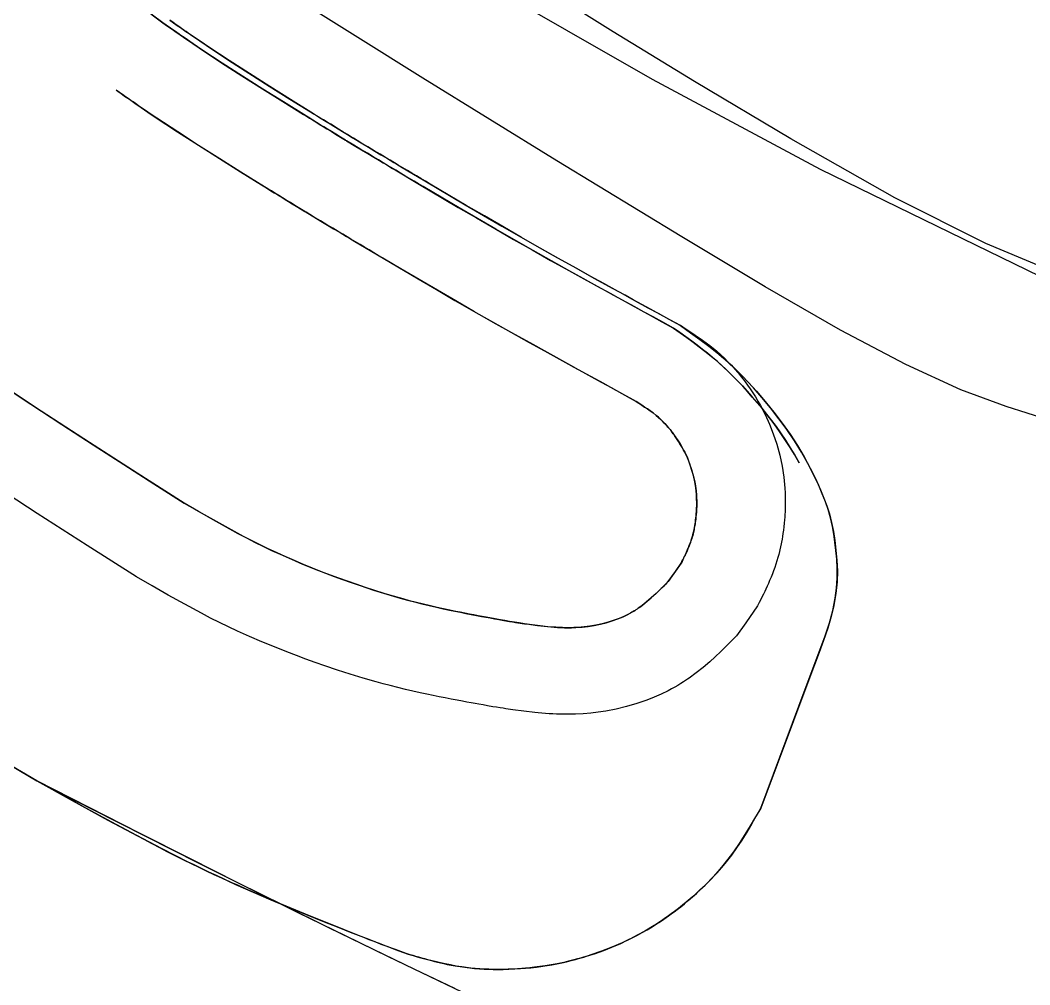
# Model space of a CAD drawing. Extents: x -120222 to -41942, y -19134 to 30932.
# Drawn here: x -98585.6 to -98526.7, y 4859.8 to 4916 of the extents above; entities that cross this region are included whole.
import ezdxf

# ---------------------------------------------------------------- set-up
doc = ezdxf.new("R2010")
doc.units = 0
doc.header["$LTSCALE"] = 150
doc.header["$MEASUREMENT"] = 0
doc.layers.get('0').update_dxf_attribs({"linetype": 'CONTINUOUS'})
doc.layers.add('_____', color=7, linetype='CONTINUOUS')

# ---------------------------------------------------------------- blocks, each defined once
blk = doc.blocks.new('____-462')
at = {"color": 1, "linetype": 'Continuous'}
for points in [[(-104993.828, 369.622, 0), (-104983.845, 363.897, 0), (-104974.05, 358.651, 0), (-104961.252, 352.423, 0)], [(-104960.768, 344.037, 0), (-104963.217, 344.811, 0), (-104965.853, 345.78, 0), (-104969.07, 347.264, 0), (-104972.873, 349.267, 0), (-104977.261, 351.788, 0), (-104982.124, 354.712, 0), (-104989.398, 359.139, 0), (-104997.211, 363.948, 0), (-105005.259, 369.012, 0)], [(-104959.901, 352.436, 0), (-104964.408, 354.328, 0), (-104969.697, 356.987, 0), (-104975.768, 360.413, 0), (-104981.375, 363.761, 0), (-104986.12, 366.658, 0), (-104989.998, 369.099, 0)], [(-105019.706, 323.003, 0), (-105022.065, 324.38, 0), (-105024.075, 325.559, 0), (-105025.77, 326.56, 0), (-105027.193, 327.407, 0), (-105028.451, 328.162, 0), (-105029.703, 328.921, 0), (-105031.006, 329.721, 0), (-105032.667, 330.754, 0), (-105034.668, 332.018, 0), (-105036.92, 333.488, 0), (-105039.409, 335.158, 0), (-105041.625, 336.679, 0), (-105043.963, 338.312, 0), (-105046.359, 340.022, 0), (-105048.734, 341.759, 0), (-105051.101, 343.533, 0), (-105053.634, 345.47, 0), (-105055.78, 347.136, 0), (-105058.066, 348.932, 0), (-105060.521, 350.919, 0)], [(-105019.706, 323.003, 0), (-105022.065, 324.38, 0), (-105024.075, 325.559, 0), (-105025.77, 326.56, 0), (-105027.193, 327.407, 0), (-105028.451, 328.162, 0), (-105029.703, 328.921, 0), (-105031.006, 329.721, 0), (-105032.667, 330.754, 0), (-105034.668, 332.018, 0), (-105036.92, 333.488, 0), (-105039.409, 335.158, 0), (-105041.625, 336.679, 0), (-105043.963, 338.312, 0), (-105046.359, 340.022, 0), (-105048.734, 341.759, 0), (-105051.101, 343.533, 0), (-105053.634, 345.47, 0), (-105055.78, 347.136, 0), (-105058.066, 348.932, 0), (-105060.521, 350.919, 0)], [(-105059.162, 349.811, 0), (-105056.35, 347.581, 0), (-105053.749, 345.559, 0), (-105051.345, 343.719, 0), (-105048.417, 341.525, 0), (-105045.477, 339.388, 0), (-105042.537, 337.313, 0), (-105040.158, 335.668, 0), (-105037.914, 334.149, 0), (-105035.838, 332.776, 0), (-105033.949, 331.559, 0), (-105032.268, 330.505, 0), (-105030.863, 329.633, 0), (-105029.733, 328.94, 0), (-105028.698, 328.311, 0), (-105027.393, 327.526, 0), (-105025.952, 326.668, 0), (-105024.218, 325.644, 0), (-105022.151, 324.43, 0), (-105019.706, 323.003, 0)], [(-105012.365, 367.191, 0), (-105013.04, 367.681, 0)], [(-105013.065, 367.699, 0), (-105012.365, 367.191, 0)], [(-105050.005, 367.593, 0), (-105048.93, 366.671, 0), (-105047.882, 365.783, 0), (-105043.657, 362.274, 0), (-105039.797, 359.176, 0), (-105035.941, 356.179, 0), (-105034.228, 354.88, 0), (-105032.486, 353.582, 0), (-105030.713, 352.282, 0), (-105028.987, 351.037, 0), (-105027.415, 349.923, 0), (-105025.998, 348.941, 0), (-105024.753, 348.088, 0), (-105023.688, 347.364, 0), (-105021.864, 346.142, 0), (-105020.058, 344.948, 0), (-105018.246, 343.764, 0), (-105016.428, 342.586, 0), (-105014.625, 341.427, 0), (-105012.891, 340.317, 0), (-105011.112, 339.18, 0)], [(-105050.005, 367.593, 0), (-105048.93, 366.671, 0), (-105047.882, 365.783, 0), (-105043.657, 362.274, 0), (-105039.797, 359.176, 0), (-105035.941, 356.179, 0), (-105034.228, 354.88, 0), (-105032.486, 353.582, 0), (-105030.713, 352.282, 0), (-105028.987, 351.037, 0), (-105027.415, 349.923, 0), (-105025.998, 348.941, 0), (-105024.753, 348.088, 0), (-105023.688, 347.364, 0), (-105021.864, 346.142, 0), (-105020.058, 344.948, 0), (-105018.246, 343.764, 0), (-105016.428, 342.586, 0), (-105014.625, 341.427, 0), (-105012.891, 340.317, 0), (-105011.112, 339.18, 0)], [(-105011.112, 339.18, 0), (-105013.848, 340.929, 0), (-105016.63, 342.717, 0), (-105019.455, 344.553, 0), (-105022.265, 346.409, 0), (-105023.086, 346.958, 0), (-105023.964, 347.551, 0), (-105024.997, 348.254, 0), (-105026.185, 349.069, 0), (-105027.52, 349.997, 0), (-105028.99, 351.039, 0), (-105030.89, 352.411, 0), (-105032.831, 353.837, 0), (-105034.734, 355.262, 0), (-105036.612, 356.693, 0), (-105041.433, 360.477, 0), (-105046.203, 364.374, 0), (-105047.424, 365.396, 0), (-105048.629, 366.415, 0), (-105049.845, 367.455, 0)], [(-105013.896, 334.88, 0), (-105016.763, 336.712, 0), (-105019.677, 338.586, 0), (-105022.632, 340.508, 0), (-105025.57, 342.452, 0), (-105026.435, 343.033, 0), (-105027.423, 343.703, 0), (-105028.576, 344.491, 0), (-105029.891, 345.397, 0), (-105031.347, 346.419, 0), (-105032.939, 347.559, 0), (-105035.613, 349.511, 0), (-105038.235, 351.472, 0), (-105040.824, 353.457, 0), (-105045.803, 357.398, 0), (-105050.693, 361.428, 0), (-105051.939, 362.481, 0), (-105053.188, 363.548, 0), (-105054.573, 364.747, 0), (-105056.117, 366.098, 0), (-105057.821, 367.603, 0)], [(-105001.708, 360.34, 0), (-105002, 360.519, 0), (-105002.272, 360.685, 0), (-105002.527, 360.841, 0), (-105002.763, 360.986, 0), (-105002.981, 361.119, 0), (-105003.185, 361.245, 0), (-105003.409, 361.382, 0), (-105003.613, 361.507, 0), (-105003.802, 361.623, 0), (-105003.99, 361.739, 0), (-105005.334, 362.57, 0), (-105006.53, 363.319, 0), (-105007.72, 364.075, 0), (-105008.903, 364.841, 0), (-105010.078, 365.618, 0), (-105010.592, 365.964, 0), (-105011.114, 366.32, 0), (-105011.207, 366.384, 0), (-105011.303, 366.45, 0), (-105011.412, 366.525, 0), (-105011.537, 366.612, 0), (-105011.675, 366.708, 0), (-105011.826, 366.813, 0), (-105011.991, 366.929, 0), (-105012.17, 367.054, 0), (-105012.363, 367.19, 0)], [(-105012.363, 367.19, 0), (-105012.137, 367.031, 0), (-105011.931, 366.887, 0), (-105011.745, 366.757, 0), (-105011.578, 366.64, 0), (-105011.431, 366.538, 0), (-105011.329, 366.468, 0), (-105011.239, 366.406, 0), (-105011.154, 366.347, 0), (-105011.07, 366.289, 0), (-105010.986, 366.232, 0), (-105010.615, 365.98, 0), (-105010.249, 365.732, 0), (-105008.934, 364.861, 0), (-105007.751, 364.095, 0), (-105006.561, 363.338, 0), (-105005.365, 362.59, 0), (-105004.166, 361.847, 0), (-105003.99, 361.739, 0), (-105003.813, 361.63, 0), (-105003.637, 361.522, 0), (-105003.449, 361.406, 0), (-105003.244, 361.281, 0), (-105003.022, 361.145, 0), (-105002.798, 361.007, 0), (-105002.556, 360.859, 0), (-105002.293, 360.698, 0), (-105002.011, 360.525, 0), (-105001.708, 360.34, 0)], [(-105011.959, 367.337, 0), (-105011.733, 367.179, 0), (-105011.527, 367.034, 0), (-105011.34, 366.904, 0), (-105011.173, 366.788, 0), (-105011.026, 366.685, 0), (-105010.924, 366.615, 0), (-105010.835, 366.553, 0), (-105010.75, 366.495, 0), (-105010.665, 366.437, 0), (-105010.581, 366.379, 0), (-105010.211, 366.127, 0), (-105009.844, 365.88, 0), (-105008.529, 365.008, 0), (-105007.346, 364.242, 0), (-105006.156, 363.486, 0), (-105004.961, 362.737, 0), (-105003.761, 361.994, 0), (-105003.585, 361.886, 0), (-105003.409, 361.777, 0), (-105003.232, 361.669, 0), (-105003.044, 361.553, 0), (-105002.839, 361.428, 0), (-105002.618, 361.292, 0), (-105002.394, 361.154, 0), (-105002.151, 361.006, 0), (-105001.888, 360.845, 0), (-105001.606, 360.673, 0), (-105001.304, 360.488, 0)], [(-105011.959, 367.337, 0), (-105011.733, 367.179, 0), (-105011.527, 367.034, 0), (-105011.34, 366.904, 0), (-105011.173, 366.788, 0), (-105011.026, 366.685, 0), (-105010.924, 366.615, 0), (-105010.835, 366.553, 0), (-105010.75, 366.495, 0), (-105010.665, 366.437, 0), (-105010.581, 366.379, 0), (-105010.211, 366.127, 0), (-105009.844, 365.88, 0), (-105008.529, 365.008, 0), (-105007.346, 364.242, 0), (-105006.156, 363.486, 0), (-105004.961, 362.737, 0), (-105003.761, 361.994, 0), (-105003.585, 361.886, 0), (-105003.409, 361.777, 0), (-105003.232, 361.669, 0), (-105003.044, 361.553, 0), (-105002.839, 361.428, 0), (-105002.618, 361.292, 0), (-105002.394, 361.154, 0), (-105002.151, 361.006, 0), (-105001.888, 360.845, 0), (-105001.606, 360.673, 0), (-105001.304, 360.488, 0)], [(-105011.959, 367.337, 0), (-105011.733, 367.179, 0), (-105011.527, 367.034, 0), (-105011.34, 366.904, 0), (-105011.173, 366.788, 0), (-105011.026, 366.685, 0), (-105010.924, 366.615, 0), (-105010.835, 366.553, 0), (-105010.75, 366.495, 0), (-105010.665, 366.437, 0), (-105010.581, 366.379, 0), (-105010.211, 366.127, 0), (-105009.844, 365.88, 0), (-105008.529, 365.008, 0), (-105007.346, 364.242, 0), (-105006.156, 363.486, 0), (-105004.961, 362.737, 0), (-105003.761, 361.994, 0), (-105003.585, 361.886, 0), (-105003.409, 361.777, 0), (-105003.232, 361.669, 0), (-105003.044, 361.553, 0), (-105002.839, 361.428, 0), (-105002.618, 361.292, 0), (-105002.394, 361.154, 0), (-105002.151, 361.006, 0), (-105001.888, 360.845, 0), (-105001.606, 360.673, 0), (-105001.304, 360.488, 0)], [(-105001.304, 360.488, 0), (-105001.595, 360.666, 0), (-105001.868, 360.833, 0), (-105002.122, 360.988, 0), (-105002.358, 361.133, 0), (-105002.577, 361.267, 0), (-105002.781, 361.392, 0), (-105003.004, 361.529, 0), (-105003.208, 361.654, 0), (-105003.397, 361.77, 0), (-105003.586, 361.886, 0), (-105004.93, 362.718, 0), (-105006.125, 363.466, 0), (-105007.315, 364.222, 0), (-105008.499, 364.988, 0), (-105009.674, 365.765, 0), (-105010.188, 366.111, 0), (-105010.709, 366.467, 0), (-105010.803, 366.531, 0), (-105010.899, 366.597, 0), (-105011.008, 366.673, 0), (-105011.132, 366.759, 0), (-105011.271, 366.855, 0), (-105011.421, 366.961, 0), (-105011.586, 367.076, 0), (-105011.765, 367.201, 0), (-105011.959, 367.337, 0)], [(-105004.082, 356.185, 0), (-105004.382, 356.369, 0), (-105004.663, 356.541, 0), (-105004.925, 356.701, 0), (-105005.167, 356.849, 0), (-105005.391, 356.987, 0), (-105005.601, 357.115, 0), (-105005.829, 357.255, 0), (-105006.037, 357.383, 0), (-105006.232, 357.503, 0), (-105006.427, 357.622, 0), (-105007.813, 358.48, 0), (-105009.047, 359.253, 0), (-105010.274, 360.034, 0), (-105011.495, 360.824, 0), (-105012.707, 361.627, 0), (-105013.237, 361.985, 0), (-105013.776, 362.353, 0), (-105013.873, 362.419, 0), (-105013.977, 362.491, 0), (-105014.095, 362.573, 0), (-105014.227, 362.665, 0), (-105014.374, 362.767, 0), (-105014.531, 362.877, 0), (-105014.702, 362.996, 0), (-105014.886, 363.126, 0), (-105015.084, 363.264, 0)], [(-105015.084, 363.264, 0), (-105015.049, 363.24, 0), (-105015.021, 363.22, 0)], [(-105004.082, 356.185, 0), (-105004.382, 356.369, 0), (-105004.663, 356.541, 0), (-105004.925, 356.701, 0), (-105005.167, 356.849, 0), (-105005.391, 356.987, 0), (-105005.601, 357.115, 0), (-105005.829, 357.255, 0), (-105006.037, 357.383, 0), (-105006.232, 357.503, 0), (-105006.427, 357.622, 0), (-105007.813, 358.48, 0), (-105009.047, 359.253, 0), (-105010.274, 360.034, 0), (-105011.495, 360.824, 0), (-105012.707, 361.627, 0), (-105013.237, 361.985, 0), (-105013.776, 362.353, 0), (-105013.873, 362.419, 0), (-105013.977, 362.491, 0), (-105014.095, 362.573, 0), (-105014.227, 362.665, 0), (-105014.374, 362.767, 0), (-105014.531, 362.877, 0), (-105014.702, 362.996, 0), (-105014.886, 363.126, 0), (-105015.084, 363.264, 0)], [(-105015.021, 363.22, 0), (-105014.796, 363.062, 0), (-105014.589, 362.917, 0), (-105014.4, 362.785, 0), (-105014.23, 362.667, 0), (-105014.079, 362.562, 0), (-105013.973, 362.488, 0), (-105013.878, 362.423, 0), (-105013.791, 362.363, 0), (-105013.704, 362.304, 0), (-105013.618, 362.244, 0), (-105013.236, 361.984, 0), (-105012.859, 361.73, 0), (-105011.507, 360.832, 0), (-105010.29, 360.044, 0), (-105009.066, 359.265, 0), (-105007.836, 358.495, 0), (-105006.602, 357.73, 0), (-105006.421, 357.619, 0), (-105006.239, 357.507, 0), (-105006.058, 357.396, 0), (-105005.866, 357.278, 0), (-105005.657, 357.15, 0), (-105005.43, 357.011, 0), (-105005.24, 356.894, 0), (-105005.037, 356.77, 0), (-105004.82, 356.637, 0), (-105004.588, 356.495, 0), (-105004.342, 356.345, 0), (-105004.082, 356.185, 0)], [(-105001.66, 360.311, 0), (-105001.687, 360.328, 0), (-105001.708, 360.34, 0)], [(-105001.708, 360.34, 0), (-105001.681, 360.324, 0), (-105001.66, 360.311, 0)], [(-104982.609, 349.392, 0), (-104983.217, 349.724, 0), (-104983.795, 350.04, 0), (-104984.342, 350.34, 0), (-104984.86, 350.623, 0), (-104985.355, 350.894, 0), (-104985.826, 351.153, 0), (-104986.275, 351.4, 0), (-104987.068, 351.837, 0), (-104987.86, 352.275, 0), (-104988.65, 352.715, 0), (-104989.708, 353.306, 0), (-104990.779, 353.91, 0), (-104991.867, 354.528, 0), (-104992.956, 355.153, 0), (-104994.03, 355.776, 0), (-104995.087, 356.395, 0), (-104996.142, 357.016, 0), (-104997.195, 357.64, 0), (-104997.46, 357.797, 0), (-104997.724, 357.955, 0), (-104997.989, 358.113, 0), (-104998.253, 358.27, 0), (-104998.518, 358.428, 0), (-104998.782, 358.586, 0), (-104999.051, 358.747, 0), (-104999.265, 358.875, 0), (-104999.512, 359.023, 0), (-104999.79, 359.19, 0), (-105000.1, 359.376, 0), (-105000.442, 359.581, 0), (-105000.816, 359.805, 0), (-105001.222, 360.049, 0), (-105001.66, 360.311, 0)], [(-105001.66, 360.311, 0), (-105001.208, 360.04, 0), (-105000.79, 359.789, 0), (-105000.406, 359.559, 0), (-105000.056, 359.349, 0), (-104999.74, 359.16, 0), (-104999.516, 359.025, 0), (-104999.313, 358.903, 0), (-104999.13, 358.794, 0), (-104998.969, 358.698, 0), (-104998.821, 358.61, 0), (-104997.503, 357.823, 0), (-104995.142, 356.427, 0), (-104994.085, 355.808, 0), (-104993.012, 355.186, 0), (-104991.924, 354.56, 0), (-104990.836, 353.941, 0), (-104989.763, 353.337, 0), (-104988.705, 352.745, 0), (-104987.646, 352.157, 0), (-104986.586, 351.571, 0), (-104986.105, 351.307, 0), (-104985.599, 351.029, 0), (-104985.065, 350.736, 0), (-104984.504, 350.428, 0), (-104983.909, 350.103, 0), (-104983.278, 349.757, 0), (-104982.609, 349.392, 0)], [(-105001.304, 360.488, 0), (-105001.277, 360.471, 0), (-105001.255, 360.459, 0)], [(-105001.255, 360.459, 0), (-105001.283, 360.475, 0), (-105001.304, 360.488, 0)], [(-105001.255, 360.459, 0), (-105000.803, 360.187, 0), (-105000.385, 359.936, 0), (-105000.001, 359.706, 0), (-104999.651, 359.496, 0), (-104999.335, 359.307, 0), (-104999.111, 359.172, 0), (-104998.908, 359.051, 0), (-104998.726, 358.942, 0), (-104998.565, 358.845, 0), (-104998.417, 358.757, 0), (-104997.098, 357.97, 0), (-104994.738, 356.574, 0), (-104993.68, 355.955, 0), (-104992.608, 355.333, 0), (-104991.519, 354.708, 0), (-104990.431, 354.089, 0), (-104989.358, 353.484, 0), (-104988.301, 352.893, 0), (-104987.242, 352.304, 0), (-104986.181, 351.719, 0), (-104985.7, 351.454, 0), (-104985.194, 351.176, 0), (-104984.661, 350.883, 0), (-104984.1, 350.576, 0), (-104983.505, 350.25, 0), (-104982.873, 349.904, 0), (-104982.205, 349.539, 0)], [(-105001.255, 360.459, 0), (-105000.803, 360.187, 0), (-105000.385, 359.936, 0), (-105000.001, 359.706, 0), (-104999.651, 359.496, 0), (-104999.335, 359.307, 0), (-104999.111, 359.172, 0), (-104998.908, 359.051, 0), (-104998.726, 358.942, 0), (-104998.565, 358.845, 0), (-104998.417, 358.757, 0), (-104997.098, 357.97, 0), (-104994.738, 356.574, 0), (-104993.68, 355.955, 0), (-104992.608, 355.333, 0), (-104991.519, 354.708, 0), (-104990.431, 354.089, 0), (-104989.358, 353.484, 0), (-104988.301, 352.893, 0), (-104987.242, 352.304, 0), (-104986.181, 351.719, 0), (-104985.7, 351.454, 0), (-104985.194, 351.176, 0), (-104984.661, 350.883, 0), (-104984.1, 350.576, 0), (-104983.505, 350.25, 0), (-104982.873, 349.904, 0), (-104982.205, 349.539, 0)], [(-105001.255, 360.459, 0), (-105000.803, 360.187, 0), (-105000.385, 359.936, 0), (-105000.001, 359.706, 0), (-104999.651, 359.496, 0), (-104999.335, 359.307, 0), (-104999.111, 359.172, 0), (-104998.908, 359.051, 0), (-104998.726, 358.942, 0), (-104998.565, 358.845, 0), (-104998.417, 358.757, 0), (-104997.098, 357.97, 0), (-104994.738, 356.574, 0), (-104993.68, 355.955, 0), (-104992.608, 355.333, 0), (-104991.519, 354.708, 0), (-104990.431, 354.089, 0), (-104989.358, 353.484, 0), (-104988.301, 352.893, 0), (-104987.242, 352.304, 0), (-104986.181, 351.719, 0), (-104985.7, 351.454, 0), (-104985.194, 351.176, 0), (-104984.661, 350.883, 0), (-104984.1, 350.576, 0), (-104983.505, 350.25, 0), (-104982.873, 349.904, 0), (-104982.205, 349.539, 0)], [(-104982.205, 349.539, 0), (-104982.812, 349.871, 0), (-104983.39, 350.187, 0), (-104983.938, 350.487, 0), (-104984.456, 350.771, 0), (-104984.95, 351.042, 0), (-104985.422, 351.301, 0), (-104985.871, 351.548, 0), (-104986.664, 351.985, 0), (-104987.455, 352.423, 0), (-104988.246, 352.862, 0), (-104989.303, 353.453, 0), (-104990.375, 354.057, 0), (-104991.463, 354.675, 0), (-104992.552, 355.301, 0), (-104993.625, 355.923, 0), (-104994.683, 356.542, 0), (-104995.738, 357.163, 0), (-104996.791, 357.787, 0), (-104997.055, 357.945, 0), (-104997.32, 358.102, 0), (-104997.584, 358.26, 0), (-104997.849, 358.417, 0), (-104998.113, 358.575, 0), (-104998.377, 358.733, 0), (-104998.646, 358.894, 0), (-104998.861, 359.022, 0), (-104999.107, 359.17, 0), (-104999.386, 359.337, 0), (-104999.696, 359.523, 0), (-105000.038, 359.728, 0), (-105000.412, 359.953, 0), (-105000.818, 360.196, 0), (-105001.255, 360.459, 0)], [(-105004.017, 356.146, 0), (-105004.053, 356.168, 0), (-105004.082, 356.185, 0)], [(-105004.082, 356.185, 0), (-105004.045, 356.163, 0), (-105004.017, 356.146, 0)], [(-105004.017, 356.146, 0), (-105004.053, 356.168, 0), (-105004.082, 356.185, 0)], [(-104984.95, 345.213, 0), (-104985.552, 345.542, 0), (-104986.123, 345.855, 0), (-104986.664, 346.151, 0), (-104987.177, 346.432, 0), (-104987.667, 346.701, 0), (-104988.134, 346.957, 0), (-104988.579, 347.202, 0), (-104990.963, 348.522, 0), (-104992.025, 349.116, 0), (-104993.102, 349.723, 0), (-104994.194, 350.344, 0), (-104995.286, 350.972, 0), (-104996.363, 351.597, 0), (-104997.424, 352.217, 0), (-104998.483, 352.841, 0), (-104999.54, 353.468, 0), (-104999.806, 353.626, 0), (-105000.071, 353.784, 0), (-105000.336, 353.942, 0), (-105000.602, 354.1, 0), (-105000.867, 354.258, 0), (-105001.132, 354.417, 0), (-105001.402, 354.578, 0), (-105001.617, 354.707, 0), (-105001.865, 354.855, 0), (-105002.144, 355.023, 0), (-105002.455, 355.209, 0), (-105002.797, 355.415, 0), (-105003.172, 355.639, 0), (-105003.579, 355.883, 0), (-105004.017, 356.146, 0)], [(-105004.017, 356.146, 0), (-105003.564, 355.875, 0), (-105003.145, 355.623, 0), (-105002.761, 355.393, 0), (-105002.41, 355.182, 0), (-105002.093, 354.993, 0), (-105001.869, 354.858, 0), (-105001.665, 354.736, 0), (-105001.482, 354.626, 0), (-105001.32, 354.53, 0), (-105001.172, 354.441, 0), (-104999.848, 353.651, 0), (-104997.479, 352.25, 0), (-104996.418, 351.629, 0), (-104995.343, 351.005, 0), (-104994.25, 350.377, 0), (-104993.158, 349.755, 0), (-104992.08, 349.147, 0), (-104991.018, 348.553, 0), (-104989.955, 347.962, 0), (-104988.89, 347.374, 0), (-104988.41, 347.109, 0), (-104987.909, 346.834, 0), (-104987.38, 346.543, 0), (-104986.824, 346.239, 0), (-104986.236, 345.917, 0), (-104985.612, 345.575, 0), (-104984.95, 345.213, 0)], [(-104984.95, 345.213, 0), (-104985.552, 345.542, 0), (-104986.123, 345.855, 0), (-104986.664, 346.151, 0), (-104987.177, 346.432, 0), (-104987.667, 346.701, 0), (-104988.134, 346.957, 0), (-104988.579, 347.202, 0), (-104990.963, 348.522, 0), (-104992.025, 349.116, 0), (-104993.102, 349.723, 0), (-104994.194, 350.344, 0), (-104995.286, 350.972, 0), (-104996.363, 351.597, 0), (-104997.424, 352.217, 0), (-104998.483, 352.841, 0), (-104999.54, 353.468, 0), (-104999.806, 353.626, 0), (-105000.071, 353.784, 0), (-105000.336, 353.942, 0), (-105000.602, 354.1, 0), (-105000.867, 354.258, 0), (-105001.132, 354.417, 0), (-105001.402, 354.578, 0), (-105001.617, 354.707, 0), (-105001.865, 354.855, 0), (-105002.144, 355.023, 0), (-105002.455, 355.209, 0), (-105002.797, 355.415, 0), (-105003.172, 355.639, 0), (-105003.579, 355.883, 0), (-105004.017, 356.146, 0)], [(-104982.205, 349.539, 0), (-104981.612, 349.12, 0), (-104981.061, 348.717, 0), (-104980.554, 348.33, 0), (-104980.088, 347.96, 0), (-104979.665, 347.606, 0), (-104979.292, 347.274, 0), (-104978.951, 346.951, 0), (-104978.611, 346.612, 0), (-104978.267, 346.253, 0), (-104977.77, 345.706, 0), (-104977.265, 345.118, 0), (-104976.754, 344.49, 0), (-104976.265, 343.848, 0), (-104975.808, 343.198, 0), (-104975.383, 342.543, 0), (-104974.99, 341.881, 0), (-104974.631, 341.22, 0), (-104974.311, 340.577, 0), (-104974.03, 339.956, 0), (-104973.837, 339.481, 0), (-104973.669, 339.019, 0), (-104973.523, 338.559, 0), (-104973.396, 338.061, 0), (-104973.287, 337.524, 0), (-104973.205, 337.001, 0), (-104973.138, 336.446, 0), (-104973.086, 335.857, 0), (-104973.055, 335.237, 0), (-104973.072, 334.591, 0), (-104973.14, 333.92, 0), (-104973.261, 333.225, 0), (-104973.416, 332.566, 0), (-104973.615, 331.886, 0), (-104973.858, 331.185, 0), (-104974.125, 330.473, 0), (-104974.392, 329.76, 0), (-104974.66, 329.047, 0), (-104977.524, 321.412, 0)], [(-104982.205, 349.539, 0), (-104982.2, 349.535, 0), (-104982.196, 349.532, 0)], [(-104977.524, 321.412, 0), (-104974.926, 328.338, 0), (-104974.634, 329.115, 0), (-104974.342, 329.893, 0), (-104974.051, 330.67, 0), (-104973.763, 331.446, 0), (-104973.518, 332.201, 0), (-104973.325, 332.931, 0), (-104973.184, 333.637, 0), (-104973.102, 334.234, 0), (-104973.06, 334.812, 0), (-104973.058, 335.371, 0), (-104973.09, 335.91, 0), (-104973.135, 336.424, 0), (-104973.193, 336.913, 0), (-104973.262, 337.377, 0), (-104973.343, 337.816, 0), (-104973.461, 338.332, 0), (-104973.598, 338.808, 0), (-104973.756, 339.265, 0), (-104973.937, 339.733, 0), (-104974.143, 340.214, 0), (-104974.441, 340.845, 0), (-104974.777, 341.495, 0), (-104975.151, 342.16, 0), (-104975.557, 342.819, 0), (-104975.996, 343.472, 0), (-104976.458, 344.107, 0), (-104976.95, 344.735, 0), (-104977.451, 345.338, 0), (-104977.944, 345.901, 0), (-104978.269, 346.255, 0), (-104978.59, 346.591, 0), (-104978.909, 346.91, 0), (-104979.225, 347.213, 0), (-104979.567, 347.52, 0), (-104979.944, 347.841, 0), (-104980.434, 348.237, 0), (-104980.974, 348.652, 0), (-104981.565, 349.086, 0), (-104982.205, 349.539, 0)], [(-104982.196, 349.532, 0), (-104981.775, 349.266, 0), (-104981.342, 348.985, 0), (-104980.915, 348.694, 0), (-104980.493, 348.383, 0), (-104980.069, 348.036, 0), (-104979.848, 347.838, 0), (-104979.635, 347.637, 0), (-104979.429, 347.43, 0), (-104979.228, 347.218, 0), (-104979.032, 347, 0), (-104978.842, 346.778, 0), (-104978.656, 346.548, 0), (-104978.551, 346.413, 0), (-104978.429, 346.254, 0), (-104978.293, 346.069, 0), (-104978.145, 345.857, 0), (-104977.986, 345.62, 0), (-104977.832, 345.377, 0), (-104977.683, 345.131, 0), (-104977.54, 344.88, 0), (-104977.261, 344.344, 0), (-104977.009, 343.793, 0), (-104976.787, 343.229, 0), (-104976.582, 342.613, 0), (-104976.411, 341.985, 0), (-104976.277, 341.347, 0), (-104976.178, 340.703, 0), (-104976.116, 340.053, 0), (-104976.102, 339.793, 0), (-104976.093, 339.537, 0), (-104976.089, 339.295, 0), (-104976.091, 339.07, 0), (-104976.096, 338.864, 0), (-104976.103, 338.685, 0), (-104976.111, 338.529, 0), (-104976.122, 338.375, 0), (-104976.134, 338.213, 0), (-104976.152, 338.01, 0), (-104976.175, 337.806, 0), (-104976.201, 337.602, 0), (-104976.228, 337.412, 0), (-104976.254, 337.244, 0), (-104976.279, 337.093, 0), (-104976.367, 336.643, 0), (-104976.473, 336.196, 0), (-104976.521, 336.017, 0), (-104976.578, 335.821, 0), (-104976.641, 335.618, 0), (-104976.702, 335.436, 0), (-104976.775, 335.233, 0), (-104976.841, 335.06, 0), (-104976.916, 334.871, 0), (-104977.002, 334.667, 0), (-104977.077, 334.495, 0), (-104977.149, 334.336, 0), (-104977.223, 334.177, 0), (-104977.291, 334.031, 0), (-104977.361, 333.887, 0), (-104977.432, 333.74, 0), (-104977.514, 333.574, 0), (-104977.606, 333.389, 0), (-104977.701, 333.198, 0)], [(-104975.287, 341.541, 0), (-104975.557, 342.016, 0), (-104975.844, 342.487, 0), (-104976.147, 342.954, 0), (-104976.467, 343.419, 0), (-104976.803, 343.88, 0), (-104977.155, 344.338, 0), (-104977.441, 344.695, 0), (-104977.727, 345.039, 0), (-104978.011, 345.371, 0), (-104978.292, 345.691, 0), (-104978.571, 345.997, 0), (-104978.847, 346.291, 0), (-104979.082, 346.533, 0), (-104979.316, 346.765, 0), (-104979.548, 346.988, 0), (-104979.788, 347.21, 0), (-104980.047, 347.439, 0), (-104980.326, 347.675, 0), (-104980.624, 347.919, 0), (-104980.914, 348.149, 0), (-104981.221, 348.385, 0), (-104981.544, 348.627, 0), (-104981.883, 348.876, 0), (-104982.238, 349.131, 0), (-104982.609, 349.392, 0)], [(-104982.609, 349.392, 0), (-104982.206, 349.108, 0), (-104981.821, 348.832, 0), (-104981.456, 348.563, 0), (-104981.11, 348.301, 0), (-104980.784, 348.046, 0), (-104980.482, 347.804, 0), (-104980.198, 347.568, 0), (-104979.933, 347.34, 0), (-104979.687, 347.118, 0), (-104979.414, 346.861, 0), (-104979.143, 346.594, 0), (-104978.869, 346.313, 0), (-104978.592, 346.021, 0), (-104978.314, 345.715, 0), (-104978.033, 345.397, 0), (-104977.749, 345.066, 0), (-104977.464, 344.722, 0), (-104977.177, 344.366, 0), (-104976.898, 344.007, 0), (-104976.629, 343.645, 0), (-104976.37, 343.282, 0), (-104976.078, 342.851, 0), (-104975.801, 342.417, 0), (-104975.537, 341.981, 0), (-104975.287, 341.541, 0)], [(-104982.161, 335.68, 0), (-104982.112, 335.781, 0), (-104982.068, 335.87, 0), (-104982.028, 335.951, 0), (-104981.989, 336.033, 0), (-104981.95, 336.114, 0), (-104981.911, 336.196, 0), (-104981.874, 336.278, 0), (-104981.85, 336.328, 0), (-104981.828, 336.379, 0), (-104981.805, 336.43, 0), (-104981.782, 336.481, 0), (-104981.756, 336.541, 0), (-104981.732, 336.598, 0), (-104981.705, 336.661, 0), (-104981.682, 336.718, 0), (-104981.664, 336.764, 0), (-104981.649, 336.803, 0), (-104981.639, 336.829, 0), (-104981.629, 336.856, 0), (-104981.618, 336.885, 0), (-104981.607, 336.916, 0), (-104981.595, 336.948, 0), (-104981.583, 336.982, 0), (-104981.569, 337.024, 0), (-104981.552, 337.077, 0), (-104981.532, 337.143, 0), (-104981.513, 337.206, 0), (-104981.497, 337.263, 0), (-104981.483, 337.315, 0), (-104981.47, 337.364, 0), (-104981.409, 337.625, 0), (-104981.359, 337.889, 0), (-104981.345, 337.974, 0), (-104981.33, 338.075, 0), (-104981.313, 338.194, 0), (-104981.297, 338.322, 0), (-104981.285, 338.45, 0), (-104981.274, 338.573, 0), (-104981.266, 338.686, 0), (-104981.262, 338.752, 0), (-104981.258, 338.823, 0), (-104981.255, 338.908, 0), (-104981.252, 339.007, 0), (-104981.25, 339.12, 0), (-104981.25, 339.248, 0), (-104981.254, 339.394, 0), (-104981.261, 339.55, 0), (-104981.272, 339.708, 0), (-104981.311, 340.07, 0), (-104981.369, 340.431, 0), (-104981.447, 340.787, 0), (-104981.545, 341.137, 0), (-104981.661, 341.481, 0), (-104981.796, 341.818, 0), (-104981.949, 342.147, 0), (-104982.015, 342.275, 0), (-104982.083, 342.402, 0), (-104982.154, 342.527, 0), (-104982.227, 342.65, 0), (-104982.303, 342.772, 0), (-104982.381, 342.893, 0), (-104982.458, 343.007, 0), (-104982.52, 343.096, 0), (-104982.574, 343.171, 0), (-104982.621, 343.233, 0), (-104982.663, 343.288, 0), (-104982.701, 343.338, 0), (-104982.736, 343.383, 0), (-104982.787, 343.448, 0), (-104982.835, 343.506, 0), (-104982.883, 343.564, 0), (-104982.931, 343.621, 0), (-104982.98, 343.678, 0), (-104983.03, 343.734, 0), (-104983.139, 343.852, 0), (-104983.25, 343.968, 0), (-104983.365, 344.08, 0), (-104983.483, 344.189, 0), (-104983.614, 344.302, 0), (-104983.789, 344.44, 0), (-104983.954, 344.56, 0), (-104984.118, 344.675, 0), (-104984.285, 344.787, 0), (-104984.453, 344.897, 0), (-104984.622, 345.006, 0), (-104984.788, 345.111, 0), (-104984.95, 345.213, 0)], [(-104984.95, 345.213, 0), (-104984.788, 345.111, 0), (-104984.622, 345.006, 0), (-104984.453, 344.897, 0), (-104984.285, 344.787, 0), (-104984.118, 344.675, 0), (-104983.954, 344.56, 0), (-104983.789, 344.44, 0), (-104983.614, 344.302, 0), (-104983.476, 344.182, 0), (-104983.351, 344.067, 0), (-104983.23, 343.947, 0), (-104983.112, 343.824, 0), (-104982.998, 343.698, 0), (-104982.887, 343.569, 0), (-104982.846, 343.52, 0), (-104982.806, 343.471, 0), (-104982.766, 343.421, 0), (-104982.719, 343.361, 0), (-104982.685, 343.317, 0), (-104982.647, 343.268, 0), (-104982.606, 343.213, 0), (-104982.56, 343.152, 0), (-104982.507, 343.078, 0), (-104982.44, 342.98, 0), (-104982.364, 342.867, 0), (-104982.289, 342.751, 0), (-104982.216, 342.633, 0), (-104982.146, 342.513, 0), (-104982.078, 342.393, 0), (-104982.012, 342.27, 0), (-104981.949, 342.147, 0), (-104981.797, 341.819, 0), (-104981.662, 341.483, 0), (-104981.546, 341.14, 0), (-104981.448, 340.79, 0), (-104981.37, 340.435, 0), (-104981.325, 340.171, 0), (-104981.291, 339.906, 0), (-104981.267, 339.64, 0), (-104981.258, 339.483, 0), (-104981.252, 339.329, 0), (-104981.25, 339.192, 0), (-104981.251, 339.071, 0), (-104981.253, 338.963, 0), (-104981.256, 338.87, 0), (-104981.26, 338.791, 0), (-104981.264, 338.725, 0), (-104981.268, 338.658, 0), (-104981.279, 338.516, 0), (-104981.293, 338.363, 0), (-104981.306, 338.252, 0), (-104981.32, 338.143, 0), (-104981.334, 338.046, 0), (-104981.347, 337.961, 0), (-104981.359, 337.889, 0), (-104981.374, 337.805, 0), (-104981.39, 337.721, 0), (-104981.406, 337.637, 0), (-104981.425, 337.554, 0), (-104981.444, 337.47, 0), (-104981.464, 337.387, 0), (-104981.486, 337.304, 0), (-104981.512, 337.21, 0), (-104981.541, 337.113, 0), (-104981.568, 337.025, 0), (-104981.588, 336.969, 0), (-104981.604, 336.923, 0), (-104981.62, 336.879, 0), (-104981.635, 336.839, 0), (-104981.649, 336.803, 0), (-104981.67, 336.749, 0), (-104981.698, 336.679, 0), (-104981.733, 336.595, 0), (-104981.764, 336.521, 0), (-104981.791, 336.461, 0), (-104981.815, 336.408, 0), (-104981.931, 336.155, 0), (-104981.973, 336.065, 0), (-104982.016, 335.976, 0), (-104982.06, 335.886, 0), (-104982.107, 335.79, 0), (-104982.161, 335.68, 0)], [(-104982.161, 335.68, 0), (-104982.112, 335.781, 0), (-104982.068, 335.87, 0), (-104982.028, 335.951, 0), (-104981.989, 336.033, 0), (-104981.95, 336.114, 0), (-104981.911, 336.196, 0), (-104981.874, 336.278, 0), (-104981.85, 336.328, 0), (-104981.828, 336.379, 0), (-104981.805, 336.43, 0), (-104981.782, 336.481, 0), (-104981.756, 336.541, 0), (-104981.732, 336.598, 0), (-104981.705, 336.661, 0), (-104981.682, 336.718, 0), (-104981.664, 336.764, 0), (-104981.649, 336.803, 0), (-104981.639, 336.829, 0), (-104981.629, 336.856, 0), (-104981.618, 336.885, 0), (-104981.607, 336.916, 0), (-104981.595, 336.948, 0), (-104981.583, 336.982, 0), (-104981.569, 337.024, 0), (-104981.552, 337.077, 0), (-104981.532, 337.143, 0), (-104981.513, 337.206, 0), (-104981.497, 337.263, 0), (-104981.483, 337.315, 0), (-104981.47, 337.364, 0), (-104981.409, 337.625, 0), (-104981.359, 337.889, 0), (-104981.345, 337.974, 0), (-104981.33, 338.075, 0), (-104981.313, 338.194, 0), (-104981.297, 338.322, 0), (-104981.285, 338.45, 0), (-104981.274, 338.573, 0), (-104981.266, 338.686, 0), (-104981.262, 338.752, 0), (-104981.258, 338.823, 0), (-104981.255, 338.908, 0), (-104981.252, 339.007, 0), (-104981.25, 339.12, 0), (-104981.25, 339.248, 0), (-104981.254, 339.394, 0), (-104981.261, 339.55, 0), (-104981.272, 339.708, 0), (-104981.311, 340.07, 0), (-104981.369, 340.431, 0), (-104981.447, 340.787, 0), (-104981.545, 341.137, 0), (-104981.661, 341.481, 0), (-104981.796, 341.818, 0), (-104981.949, 342.147, 0), (-104982.015, 342.275, 0), (-104982.083, 342.402, 0), (-104982.154, 342.527, 0), (-104982.227, 342.65, 0), (-104982.303, 342.772, 0), (-104982.381, 342.893, 0), (-104982.458, 343.007, 0), (-104982.52, 343.096, 0), (-104982.574, 343.171, 0), (-104982.621, 343.233, 0), (-104982.663, 343.288, 0), (-104982.701, 343.338, 0), (-104982.736, 343.383, 0), (-104982.787, 343.448, 0), (-104982.835, 343.506, 0), (-104982.883, 343.564, 0), (-104982.931, 343.621, 0), (-104982.98, 343.678, 0), (-104983.03, 343.734, 0), (-104983.139, 343.852, 0), (-104983.25, 343.968, 0), (-104983.365, 344.08, 0), (-104983.483, 344.189, 0), (-104983.614, 344.302, 0), (-104983.789, 344.44, 0), (-104983.954, 344.56, 0), (-104984.118, 344.675, 0), (-104984.285, 344.787, 0), (-104984.453, 344.897, 0), (-104984.622, 345.006, 0), (-104984.788, 345.111, 0), (-104984.95, 345.213, 0)], [(-105011.112, 339.18, 0), (-105010.358, 338.746, 0), (-105009.577, 338.301, 0), (-105008.783, 337.856, 0), (-105007.983, 337.42, 0), (-105007.477, 337.153, 0), (-105006.981, 336.898, 0), (-105006.502, 336.661, 0), (-105006.023, 336.431, 0), (-105005.523, 336.201, 0), (-105004.871, 335.911, 0), (-105004.212, 335.632, 0), (-105003.549, 335.362, 0), (-105002.885, 335.103, 0), (-105002.382, 334.913, 0), (-105001.889, 334.733, 0), (-105001.392, 334.556, 0), (-105000.871, 334.376, 0), (-105000.482, 334.246, 0), (-105000.093, 334.12, 0), (-104999.702, 333.996, 0), (-104999.31, 333.876, 0), (-104998.918, 333.759, 0), (-104998.524, 333.646, 0), (-104998.109, 333.532, 0), (-104997.697, 333.423, 0), (-104997.268, 333.314, 0), (-104996.838, 333.211, 0), (-104996.419, 333.115, 0), (-104996.029, 333.029, 0), (-104995.658, 332.95, 0), (-104995.341, 332.884, 0), (-104995.023, 332.82, 0), (-104994.705, 332.758, 0), (-104994.387, 332.696, 0), (-104994.075, 332.637, 0), (-104993.791, 332.584, 0), (-104993.538, 332.537, 0), (-104993.28, 332.49, 0), (-104993.026, 332.444, 0), (-104992.773, 332.398, 0), (-104992.49, 332.347, 0), (-104992.167, 332.29, 0)], [(-104992.167, 332.29, 0), (-104992.436, 332.338, 0), (-104992.678, 332.381, 0), (-104992.894, 332.42, 0), (-104993.101, 332.458, 0), (-104993.311, 332.496, 0), (-104993.524, 332.535, 0), (-104993.751, 332.576, 0), (-104993.981, 332.619, 0), (-104994.232, 332.667, 0), (-104994.497, 332.717, 0), (-104994.761, 332.768, 0), (-104995.026, 332.821, 0), (-104995.29, 332.874, 0), (-104995.643, 332.947, 0), (-104995.997, 333.022, 0), (-104996.366, 333.103, 0), (-104996.762, 333.193, 0), (-104997.173, 333.291, 0), (-104997.582, 333.393, 0), (-104997.983, 333.498, 0), (-104998.357, 333.6, 0), (-104998.913, 333.758, 0), (-104999.462, 333.922, 0), (-105000.01, 334.093, 0), (-105000.555, 334.271, 0), (-105001.097, 334.453, 0), (-105001.606, 334.632, 0), (-105002.1, 334.81, 0), (-105002.594, 334.992, 0), (-105003.106, 335.188, 0), (-105003.64, 335.398, 0), (-105004.17, 335.614, 0), (-105004.697, 335.836, 0), (-105005.222, 336.065, 0), (-105005.736, 336.298, 0), (-105006.216, 336.523, 0), (-105006.685, 336.751, 0), (-105007.16, 336.989, 0), (-105007.654, 337.246, 0), (-105008.538, 337.721, 0), (-105009.415, 338.209, 0), (-105010.279, 338.701, 0), (-105011.112, 339.18, 0)], [(-105011.112, 339.18, 0), (-105010.358, 338.746, 0), (-105009.577, 338.301, 0), (-105008.783, 337.856, 0), (-105007.983, 337.42, 0), (-105007.477, 337.153, 0), (-105006.981, 336.898, 0), (-105006.502, 336.661, 0), (-105006.023, 336.431, 0), (-105005.523, 336.201, 0), (-105004.871, 335.911, 0), (-105004.212, 335.632, 0), (-105003.549, 335.362, 0), (-105002.885, 335.103, 0), (-105002.382, 334.913, 0), (-105001.889, 334.733, 0), (-105001.392, 334.556, 0), (-105000.871, 334.376, 0), (-105000.482, 334.246, 0), (-105000.093, 334.12, 0), (-104999.702, 333.996, 0), (-104999.31, 333.876, 0), (-104998.918, 333.759, 0), (-104998.524, 333.646, 0), (-104998.109, 333.532, 0), (-104997.697, 333.423, 0), (-104997.268, 333.314, 0), (-104996.838, 333.211, 0), (-104996.419, 333.115, 0), (-104996.029, 333.029, 0), (-104995.658, 332.95, 0), (-104995.341, 332.884, 0), (-104995.023, 332.82, 0), (-104994.705, 332.758, 0), (-104994.387, 332.696, 0), (-104994.075, 332.637, 0), (-104993.791, 332.584, 0), (-104993.538, 332.537, 0), (-104993.28, 332.49, 0), (-104993.026, 332.444, 0), (-104992.773, 332.398, 0), (-104992.49, 332.347, 0), (-104992.167, 332.29, 0)], [(-104982.914, 334.608, 0), (-104982.492, 335.208, 0), (-104982.161, 335.68, 0)], [(-104982.161, 335.68, 0), (-104982.583, 335.08, 0), (-104982.914, 334.608, 0)], [(-104982.914, 334.608, 0), (-104982.492, 335.208, 0), (-104982.161, 335.68, 0)], [(-104993.133, 327.317, 0), (-104993.433, 327.371, 0), (-104993.703, 327.419, 0), (-104993.941, 327.462, 0), (-104994.17, 327.504, 0), (-104994.403, 327.546, 0), (-104994.641, 327.589, 0), (-104994.9, 327.637, 0), (-104995.217, 327.697, 0), (-104995.561, 327.762, 0), (-104995.908, 327.83, 0), (-104996.254, 327.898, 0), (-104996.599, 327.968, 0), (-104996.985, 328.049, 0), (-104997.374, 328.133, 0), (-104997.786, 328.225, 0), (-104998.222, 328.326, 0), (-104998.664, 328.432, 0), (-104999.104, 328.544, 0), (-104999.53, 328.657, 0), (-104999.93, 328.767, 0), (-105000.685, 328.984, 0), (-105001.436, 329.213, 0), (-105002.182, 329.453, 0), (-105002.922, 329.702, 0), (-105003.48, 329.897, 0), (-105004.023, 330.094, 0), (-105004.568, 330.296, 0), (-105005.131, 330.511, 0), (-105005.86, 330.8, 0), (-105006.583, 331.099, 0), (-105007.301, 331.409, 0), (-105008.008, 331.727, 0), (-105008.536, 331.975, 0), (-105009.054, 332.226, 0), (-105009.575, 332.487, 0), (-105010.115, 332.766, 0), (-105011.082, 333.285, 0), (-105012.042, 333.819, 0), (-105012.987, 334.357, 0), (-105013.896, 334.88, 0)], [(-104992.167, 332.29, 0), (-104991.984, 332.261, 0), (-104991.816, 332.235, 0), (-104991.666, 332.212, 0), (-104991.533, 332.192, 0), (-104991.413, 332.174, 0), (-104991.295, 332.156, 0), (-104991.177, 332.139, 0), (-104990.527, 332.05, 0), (-104990.139, 332.005, 0), (-104989.751, 331.967, 0), (-104989.362, 331.939, 0), (-104989.288, 331.935, 0), (-104989.215, 331.931, 0), (-104989.138, 331.928, 0), (-104989.05, 331.925, 0), (-104988.948, 331.922, 0), (-104988.868, 331.921, 0), (-104988.774, 331.921, 0), (-104988.664, 331.921, 0), (-104988.545, 331.923, 0), (-104988.419, 331.927, 0), (-104988.287, 331.933, 0), (-104987.93, 331.958, 0), (-104987.574, 331.999, 0), (-104987.219, 332.054, 0), (-104986.866, 332.125, 0), (-104986.521, 332.212, 0), (-104986.184, 332.314, 0), (-104985.856, 332.431, 0), (-104985.534, 332.565, 0), (-104985.259, 332.697, 0), (-104984.992, 332.842, 0), (-104984.917, 332.886, 0), (-104984.857, 332.923, 0), (-104984.812, 332.951, 0), (-104984.776, 332.975, 0), (-104984.742, 332.997, 0), (-104984.694, 333.029, 0), (-104984.656, 333.055, 0), (-104984.624, 333.077, 0), (-104984.592, 333.1, 0), (-104984.561, 333.123, 0), (-104984.529, 333.145, 0), (-104984.384, 333.256, 0), (-104984.13, 333.462, 0), (-104983.909, 333.655, 0), (-104983.692, 333.852, 0), (-104983.478, 334.054, 0), (-104983.267, 334.258, 0), (-104983.184, 334.34, 0), (-104983.102, 334.421, 0), (-104983.014, 334.508, 0), (-104982.914, 334.608, 0)], [(-104982.914, 334.608, 0), (-104982.992, 334.529, 0), (-104983.063, 334.459, 0), (-104983.127, 334.396, 0), (-104983.191, 334.333, 0), (-104983.254, 334.271, 0), (-104983.318, 334.209, 0), (-104983.621, 333.919, 0), (-104983.896, 333.666, 0), (-104984.178, 333.422, 0), (-104984.339, 333.291, 0), (-104984.504, 333.164, 0), (-104984.653, 333.057, 0), (-104984.674, 333.043, 0), (-104984.7, 333.025, 0), (-104984.73, 333.005, 0), (-104984.763, 332.983, 0), (-104984.801, 332.958, 0), (-104984.845, 332.93, 0), (-104984.895, 332.899, 0), (-104984.958, 332.862, 0), (-104985.032, 332.819, 0), (-104985.108, 332.777, 0), (-104985.184, 332.736, 0), (-104985.336, 332.658, 0), (-104985.49, 332.585, 0), (-104985.771, 332.464, 0), (-104986.059, 332.356, 0), (-104986.408, 332.244, 0), (-104986.767, 332.148, 0), (-104987.135, 332.07, 0), (-104987.472, 332.013, 0), (-104987.81, 331.97, 0), (-104988.149, 331.941, 0), (-104988.282, 331.933, 0), (-104988.415, 331.927, 0), (-104988.541, 331.923, 0), (-104988.661, 331.921, 0), (-104988.77, 331.921, 0), (-104988.865, 331.921, 0), (-104988.946, 331.922, 0), (-104989.014, 331.924, 0), (-104989.076, 331.926, 0), (-104989.134, 331.928, 0), (-104989.185, 331.93, 0), (-104989.234, 331.932, 0), (-104989.46, 331.945, 0), (-104989.918, 331.982, 0), (-104990.375, 332.032, 0), (-104990.832, 332.09, 0), (-104991.288, 332.155, 0), (-104991.39, 332.17, 0), (-104991.493, 332.186, 0), (-104991.602, 332.202, 0), (-104991.724, 332.221, 0), (-104991.859, 332.242, 0), (-104992.007, 332.265, 0), (-104992.167, 332.29, 0)], [(-104992.167, 332.29, 0), (-104991.984, 332.261, 0), (-104991.816, 332.235, 0), (-104991.666, 332.212, 0), (-104991.533, 332.192, 0), (-104991.413, 332.174, 0), (-104991.295, 332.156, 0), (-104991.177, 332.139, 0), (-104990.527, 332.05, 0), (-104990.139, 332.005, 0), (-104989.751, 331.967, 0), (-104989.362, 331.939, 0), (-104989.288, 331.935, 0), (-104989.215, 331.931, 0), (-104989.138, 331.928, 0), (-104989.05, 331.925, 0), (-104988.948, 331.922, 0), (-104988.868, 331.921, 0), (-104988.774, 331.921, 0), (-104988.664, 331.921, 0), (-104988.545, 331.923, 0), (-104988.419, 331.927, 0), (-104988.287, 331.933, 0), (-104987.93, 331.958, 0), (-104987.574, 331.999, 0), (-104987.219, 332.054, 0), (-104986.866, 332.125, 0), (-104986.521, 332.212, 0), (-104986.184, 332.314, 0), (-104985.856, 332.431, 0), (-104985.534, 332.565, 0), (-104985.259, 332.697, 0), (-104984.992, 332.842, 0), (-104984.917, 332.886, 0), (-104984.857, 332.923, 0), (-104984.812, 332.951, 0), (-104984.776, 332.975, 0), (-104984.742, 332.997, 0), (-104984.694, 333.029, 0), (-104984.656, 333.055, 0), (-104984.624, 333.077, 0), (-104984.592, 333.1, 0), (-104984.561, 333.123, 0), (-104984.529, 333.145, 0), (-104984.384, 333.256, 0), (-104984.13, 333.462, 0), (-104983.909, 333.655, 0), (-104983.692, 333.852, 0), (-104983.478, 334.054, 0), (-104983.267, 334.258, 0), (-104983.184, 334.34, 0), (-104983.102, 334.421, 0), (-104983.014, 334.508, 0), (-104982.914, 334.608, 0)], [(-104977.701, 333.198, 0), (-104978.392, 332.214, 0), (-104978.935, 331.44, 0)], [(-104978.935, 331.44, 0), (-104979.079, 331.295, 0), (-104979.207, 331.168, 0), (-104979.318, 331.056, 0), (-104979.418, 330.957, 0), (-104979.507, 330.869, 0), (-104979.855, 330.53, 0), (-104980.17, 330.232, 0), (-104980.49, 329.941, 0), (-104980.879, 329.605, 0), (-104981.28, 329.284, 0), (-104981.694, 328.98, 0), (-104981.787, 328.917, 0), (-104981.898, 328.842, 0), (-104982.027, 328.758, 0), (-104982.176, 328.664, 0), (-104982.345, 328.562, 0), (-104982.531, 328.455, 0), (-104982.721, 328.35, 0), (-104982.913, 328.249, 0), (-104983.322, 328.049, 0), (-104983.739, 327.865, 0), (-104984.164, 327.697, 0), (-104984.743, 327.497, 0), (-104985.334, 327.325, 0), (-104985.938, 327.181, 0), (-104986.55, 327.064, 0), (-104986.988, 326.999, 0), (-104987.428, 326.948, 0), (-104987.869, 326.91, 0), (-104988.31, 326.887, 0), (-104988.533, 326.88, 0), (-104988.748, 326.877, 0), (-104988.947, 326.877, 0), (-104989.123, 326.879, 0), (-104989.277, 326.882, 0), (-104989.416, 326.887, 0), (-104989.633, 326.896, 0), (-104989.845, 326.908, 0), (-104990.057, 326.922, 0), (-104990.269, 326.939, 0), (-104990.48, 326.958, 0), (-104990.692, 326.979, 0), (-104991.325, 327.053, 0), (-104991.957, 327.139, 0), (-104992.099, 327.159, 0), (-104992.24, 327.18, 0), (-104992.382, 327.201, 0), (-104992.537, 327.225, 0), (-104992.713, 327.252, 0), (-104992.912, 327.283, 0), (-104993.133, 327.317, 0)], [(-104995.35, 310.893, 0), (-104997.681, 312.005, 0), (-105000.093, 313.17, 0), (-105002.639, 314.412, 0), (-105005.27, 315.708, 0), (-105007.987, 317.058, 0), (-105010.789, 318.463, 0), (-105013.676, 319.922, 0), (-105016.648, 321.435, 0), (-105019.706, 323.003, 0)], [(-105019.706, 323.003, 0), (-105016.472, 321.346, 0), (-105013.335, 319.749, 0), (-105010.292, 318.213, 0), (-105007.346, 316.738, 0), (-105004.495, 315.324, 0), (-105001.739, 313.971, 0), (-104999.228, 312.751, 0), (-104996.802, 311.584, 0), (-104994.461, 310.472, 0)], [(-104998.344, 312.979, 0), (-104998.811, 313.159, 0), (-104999.242, 313.325, 0), (-104999.636, 313.478, 0), (-105000, 313.618, 0), (-105000.338, 313.75, 0), (-105000.653, 313.872, 0), (-105000.951, 313.988, 0), (-105002.588, 314.632, 0), (-105004.044, 315.218, 0), (-105005.494, 315.817, 0), (-105005.906, 315.991, 0), (-105006.318, 316.167, 0), (-105006.729, 316.344, 0), (-105007.139, 316.523, 0), (-105007.549, 316.703, 0), (-105007.957, 316.886, 0), (-105008.379, 317.077, 0), (-105008.795, 317.267, 0), (-105009.234, 317.471, 0), (-105009.674, 317.679, 0), (-105010.112, 317.889, 0), (-105010.53, 318.092, 0), (-105010.917, 318.282, 0), (-105012.402, 319.031, 0), (-105013.876, 319.8, 0), (-105015.341, 320.586, 0), (-105016.799, 321.385, 0), (-105018.253, 322.192, 0), (-105019.706, 323.003, 0)], [(-104998.344, 312.979, 0), (-104998.811, 313.159, 0), (-104999.242, 313.325, 0), (-104999.636, 313.478, 0), (-105000, 313.618, 0), (-105000.338, 313.75, 0), (-105000.653, 313.872, 0), (-105000.951, 313.988, 0), (-105002.588, 314.632, 0), (-105004.044, 315.218, 0), (-105005.494, 315.817, 0), (-105005.906, 315.991, 0), (-105006.318, 316.167, 0), (-105006.729, 316.344, 0), (-105007.139, 316.523, 0), (-105007.549, 316.703, 0), (-105007.957, 316.886, 0), (-105008.379, 317.077, 0), (-105008.795, 317.267, 0), (-105009.234, 317.471, 0), (-105009.674, 317.679, 0), (-105010.112, 317.889, 0), (-105010.53, 318.092, 0), (-105010.917, 318.282, 0), (-105012.402, 319.031, 0), (-105013.876, 319.8, 0), (-105015.341, 320.586, 0), (-105016.799, 321.385, 0), (-105018.253, 322.192, 0), (-105019.706, 323.003, 0)], [(-105019.706, 323.003, 0), (-105017.635, 321.848, 0), (-105015.558, 320.705, 0), (-105013.469, 319.586, 0), (-105013.007, 319.344, 0), (-105012.545, 319.104, 0), (-105012.081, 318.866, 0), (-105011.616, 318.631, 0), (-105011.15, 318.397, 0), (-105010.672, 318.161, 0), (-105010.265, 317.963, 0), (-105009.832, 317.754, 0), (-105009.392, 317.545, 0), (-105008.951, 317.339, 0), (-105008.525, 317.143, 0), (-105008.127, 316.962, 0), (-105007.103, 316.507, 0), (-105006.076, 316.063, 0), (-105005.044, 315.629, 0), (-105004.008, 315.203, 0), (-105002.968, 314.783, 0), (-105002.204, 314.48, 0), (-105001.439, 314.178, 0), (-105000.672, 313.879, 0), (-105000.355, 313.756, 0), (-105000.014, 313.624, 0), (-104999.648, 313.482, 0), (-104999.251, 313.329, 0), (-104998.816, 313.161, 0), (-104998.344, 312.979, 0)], [(-104977.524, 321.412, 0), (-104977.785, 320.948, 0), (-104978.055, 320.476, 0), (-104978.336, 320.003, 0), (-104978.627, 319.536, 0), (-104978.929, 319.081, 0), (-104979.224, 318.67, 0), (-104979.533, 318.27, 0), (-104979.8, 317.948, 0), (-104980.08, 317.629, 0), (-104980.368, 317.318, 0), (-104980.665, 317.013, 0), (-104980.787, 316.893, 0), (-104980.922, 316.763, 0), (-104981.072, 316.621, 0), (-104981.237, 316.467, 0), (-104981.424, 316.299, 0), (-104981.634, 316.116, 0), (-104981.861, 315.922, 0), (-104982.081, 315.741, 0), (-104982.319, 315.553, 0), (-104982.539, 315.386, 0), (-104982.734, 315.241, 0), (-104982.902, 315.12, 0), (-104983.06, 315.009, 0), (-104983.224, 314.896, 0), (-104983.399, 314.778, 0), (-104983.598, 314.65, 0), (-104983.827, 314.507, 0), (-104984.28, 314.235, 0), (-104984.718, 313.995, 0), (-104985.153, 313.772, 0), (-104985.594, 313.559, 0), (-104986.192, 313.301, 0), (-104986.798, 313.061, 0), (-104987.412, 312.849, 0), (-104987.64, 312.777, 0), (-104987.839, 312.716, 0), (-104988.013, 312.665, 0), (-104988.196, 312.614, 0), (-104988.408, 312.558, 0), (-104988.647, 312.496, 0), (-104989.003, 312.412, 0), (-104989.374, 312.336, 0), (-104989.737, 312.268, 0), (-104990.075, 312.212, 0), (-104990.392, 312.165, 0), (-104990.696, 312.127, 0), (-104990.982, 312.096, 0), (-104991.219, 312.073, 0), (-104991.443, 312.055, 0), (-104991.688, 312.038, 0), (-104991.956, 312.023, 0), (-104992.231, 312.011, 0), (-104992.506, 312.005, 0), (-104992.819, 312.003, 0), (-104993.098, 312.006, 0), (-104993.364, 312.012, 0), (-104993.63, 312.024, 0), (-104993.895, 312.039, 0), (-104994.414, 312.084, 0), (-104994.93, 312.147, 0), (-104995.266, 312.199, 0), (-104995.603, 312.26, 0), (-104995.912, 312.322, 0), (-104996.171, 312.381, 0), (-104996.423, 312.441, 0), (-104996.675, 312.504, 0), (-104996.925, 312.57, 0), (-104997.098, 312.617, 0), (-104997.269, 312.665, 0), (-104997.441, 312.714, 0), (-104997.612, 312.763, 0), (-104997.781, 312.812, 0), (-104997.946, 312.861, 0), (-104998.131, 312.916, 0), (-104998.344, 312.979, 0)], [(-104977.524, 321.412, 0), (-104977.785, 320.948, 0), (-104978.055, 320.476, 0), (-104978.336, 320.003, 0), (-104978.627, 319.536, 0), (-104978.929, 319.081, 0), (-104979.224, 318.67, 0), (-104979.533, 318.27, 0), (-104979.8, 317.948, 0), (-104980.08, 317.629, 0), (-104980.368, 317.318, 0), (-104980.665, 317.013, 0), (-104980.787, 316.893, 0), (-104980.922, 316.763, 0), (-104981.072, 316.621, 0), (-104981.237, 316.467, 0), (-104981.424, 316.299, 0), (-104981.634, 316.116, 0), (-104981.861, 315.922, 0), (-104982.081, 315.741, 0), (-104982.319, 315.553, 0), (-104982.539, 315.386, 0), (-104982.734, 315.241, 0), (-104982.902, 315.12, 0), (-104983.06, 315.009, 0), (-104983.224, 314.896, 0), (-104983.399, 314.778, 0), (-104983.598, 314.65, 0), (-104983.827, 314.507, 0), (-104984.28, 314.235, 0), (-104984.718, 313.995, 0), (-104985.153, 313.772, 0), (-104985.594, 313.559, 0), (-104986.192, 313.301, 0), (-104986.798, 313.061, 0), (-104987.412, 312.849, 0), (-104987.64, 312.777, 0), (-104987.839, 312.716, 0), (-104988.013, 312.665, 0), (-104988.196, 312.614, 0), (-104988.408, 312.558, 0), (-104988.647, 312.496, 0), (-104989.003, 312.412, 0), (-104989.374, 312.336, 0), (-104989.737, 312.268, 0), (-104990.075, 312.212, 0), (-104990.392, 312.165, 0), (-104990.696, 312.127, 0), (-104990.982, 312.096, 0), (-104991.219, 312.073, 0), (-104991.443, 312.055, 0), (-104991.688, 312.038, 0), (-104991.956, 312.023, 0), (-104992.231, 312.011, 0), (-104992.506, 312.005, 0), (-104992.819, 312.003, 0), (-104993.098, 312.006, 0), (-104993.364, 312.012, 0), (-104993.63, 312.024, 0), (-104993.895, 312.039, 0), (-104994.414, 312.084, 0), (-104994.93, 312.147, 0), (-104995.266, 312.199, 0), (-104995.603, 312.26, 0), (-104995.912, 312.322, 0), (-104996.171, 312.381, 0), (-104996.423, 312.441, 0), (-104996.675, 312.504, 0), (-104996.925, 312.57, 0), (-104997.098, 312.617, 0), (-104997.269, 312.665, 0), (-104997.441, 312.714, 0), (-104997.612, 312.763, 0), (-104997.781, 312.812, 0), (-104997.946, 312.861, 0), (-104998.131, 312.916, 0), (-104998.344, 312.979, 0)], [(-104998.344, 312.979, 0), (-104998.124, 312.914, 0), (-104997.935, 312.858, 0), (-104997.764, 312.807, 0), (-104997.589, 312.756, 0), (-104997.412, 312.705, 0), (-104996.713, 312.514, 0), (-104996.534, 312.468, 0), (-104996.354, 312.424, 0), (-104996.174, 312.382, 0), (-104995.993, 312.34, 0), (-104995.791, 312.297, 0), (-104995.561, 312.251, 0), (-104995.321, 312.208, 0), (-104994.762, 312.124, 0), (-104994.203, 312.063, 0), (-104993.642, 312.024, 0), (-104993.376, 312.013, 0), (-104993.11, 312.006, 0), (-104992.832, 312.003, 0), (-104992.521, 312.005, 0), (-104992.191, 312.013, 0), (-104991.842, 312.029, 0), (-104991.516, 312.049, 0), (-104991.227, 312.072, 0), (-104990.922, 312.102, 0), (-104990.581, 312.141, 0), (-104990.219, 312.19, 0), (-104989.965, 312.23, 0), (-104989.695, 312.276, 0), (-104989.409, 312.329, 0), (-104989.115, 312.388, 0), (-104988.831, 312.451, 0), (-104988.557, 312.519, 0), (-104988.307, 312.584, 0), (-104988.136, 312.631, 0), (-104987.985, 312.673, 0), (-104987.835, 312.717, 0), (-104987.665, 312.769, 0), (-104987.476, 312.828, 0), (-104987.205, 312.916, 0), (-104986.935, 313.011, 0), (-104986.667, 313.111, 0), (-104986.192, 313.301, 0), (-104985.72, 313.502, 0), (-104985.257, 313.72, 0), (-104984.979, 313.86, 0), (-104984.703, 314.003, 0), (-104984.426, 314.153, 0), (-104984.141, 314.316, 0), (-104983.851, 314.492, 0), (-104983.59, 314.655, 0), (-104983.368, 314.799, 0), (-104983.172, 314.931, 0), (-104983.027, 315.031, 0), (-104982.89, 315.128, 0), (-104982.742, 315.235, 0), (-104982.574, 315.36, 0), (-104982.386, 315.502, 0), (-104982.182, 315.66, 0), (-104981.967, 315.834, 0), (-104981.741, 316.024, 0), (-104981.491, 316.24, 0), (-104981.27, 316.437, 0), (-104981.079, 316.614, 0), (-104980.908, 316.776, 0), (-104980.756, 316.923, 0), (-104980.62, 317.059, 0), (-104980.486, 317.195, 0), (-104980.127, 317.577, 0), (-104979.781, 317.97, 0), (-104979.409, 318.426, 0), (-104979.08, 318.866, 0), (-104978.749, 319.347, 0), (-104978.424, 319.858, 0), (-104978.112, 320.379, 0), (-104977.812, 320.9, 0), (-104977.524, 321.412, 0)]]:
    blk.add_polyline3d(points, dxfattribs=at)

msp = doc.modelspace()

# ---------------------------------------------------------------- block references
at = {"layer": '_____', "color": 0}
msp.add_blockref('____-462', (6435.10495, 4548.69799), dxfattribs=at)

doc.saveas('drawing.dxf')
